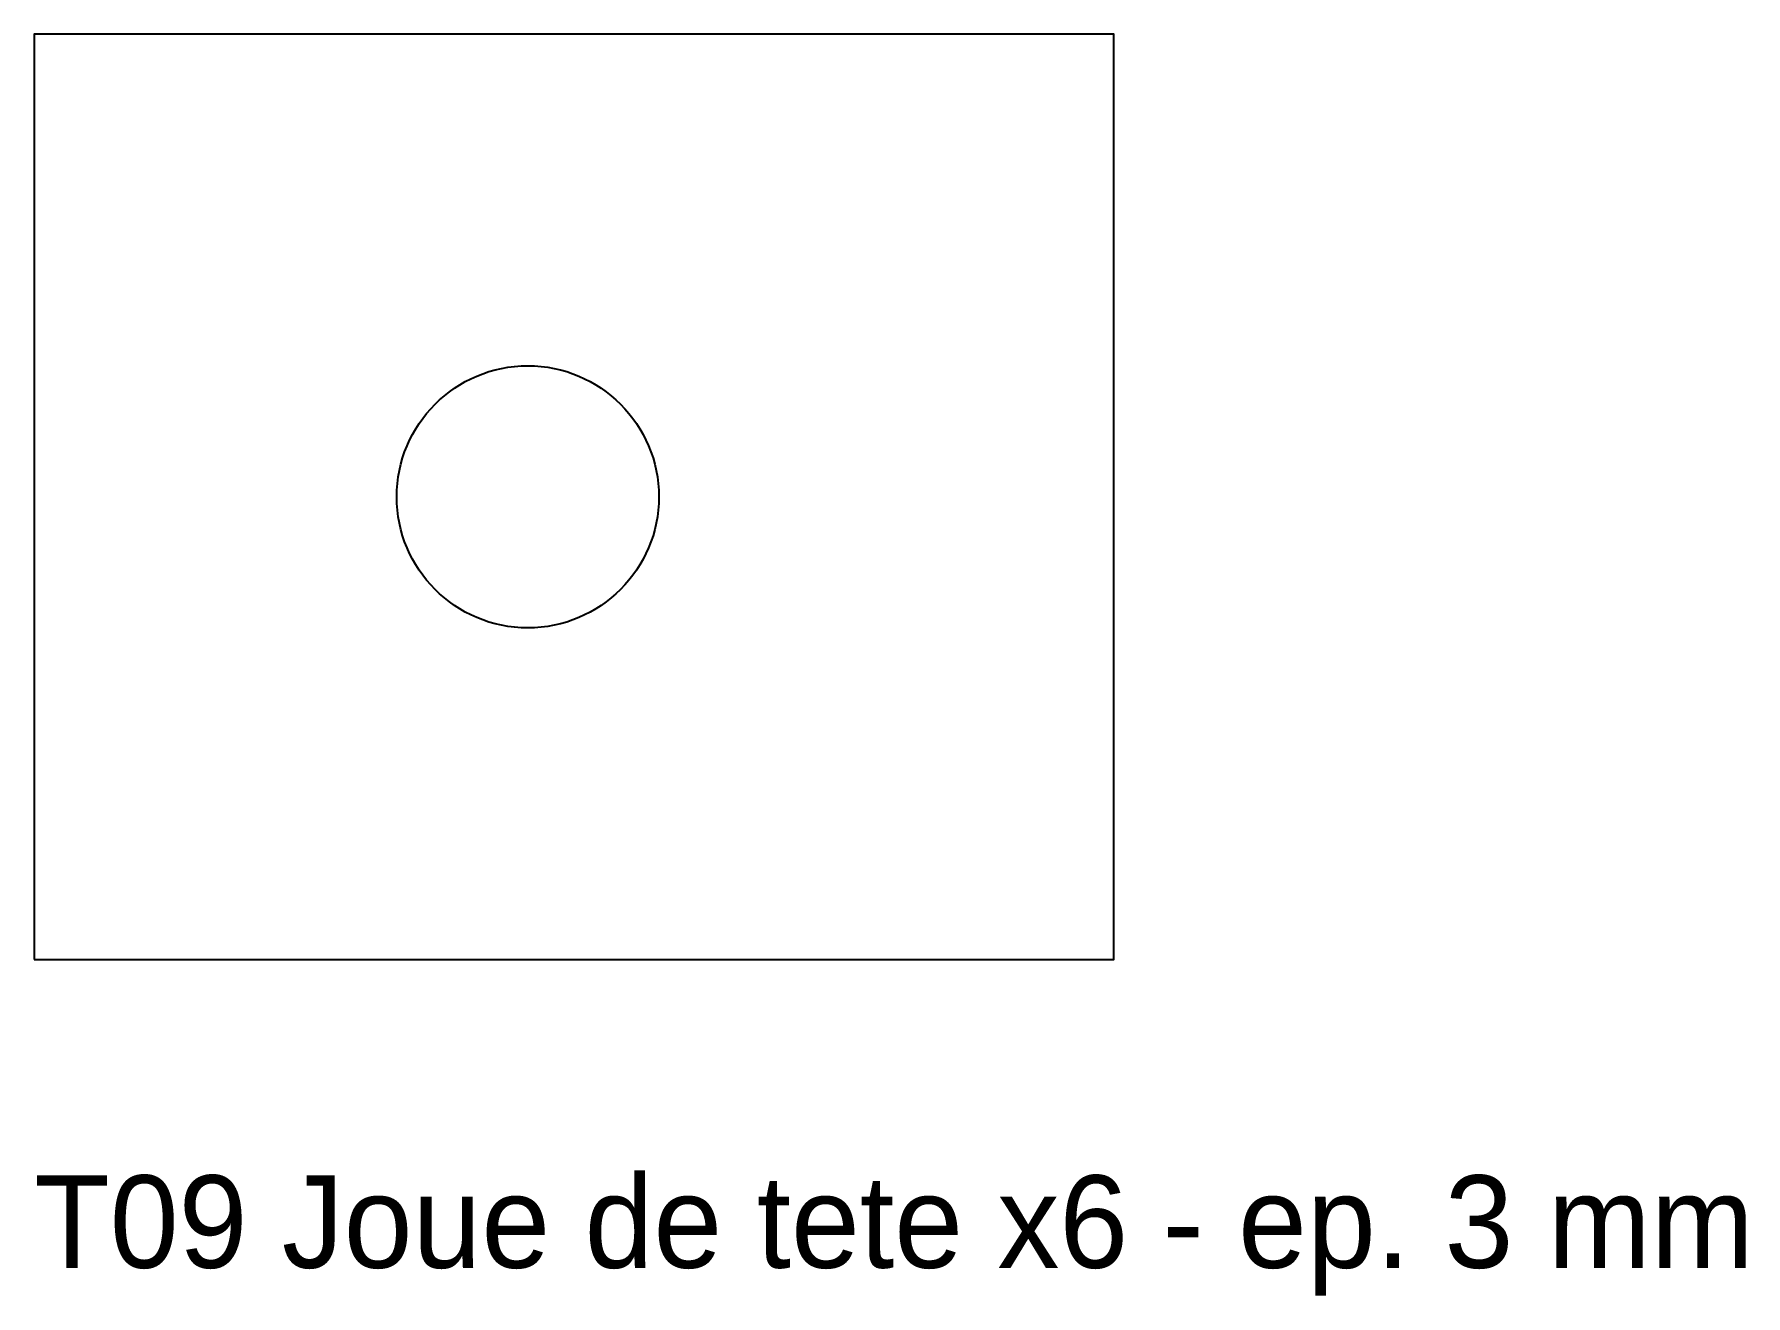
# Model space of a CAD drawing. Header units: millimetres. Extents: x 0 to 55.5, y -10.9 to 30.
import ezdxf

# ---------------------------------------------------------------- set-up
doc = ezdxf.new("R2010")
doc.units = ezdxf.units.MM
for name, color, linetype in [('CUT', 7, 'Continuous'), ('NOTE', 7, 'Continuous'), ('OUTLINE', 7, 'Continuous')]:
    doc.layers.add(name, color=color, linetype=linetype)

msp = doc.modelspace()

# ---------------------------------------------------------------- linework, layer by layer
at = {"layer": 'CUT'}
msp.add_circle((16, 15), 4.25, dxfattribs=at)
at = {"layer": 'OUTLINE'}
msp.add_lwpolyline([(0, 0), (35, 0), (35, 30), (0, 30)], close=True, dxfattribs=at)

# ---------------------------------------------------------------- texts
at = {"layer": 'NOTE'}
msp.add_text('T09 Joue de tete x6 - ep. 3 mm', height=3, dxfattribs=at).set_placement((0, -10))

doc.saveas('drawing.dxf')
